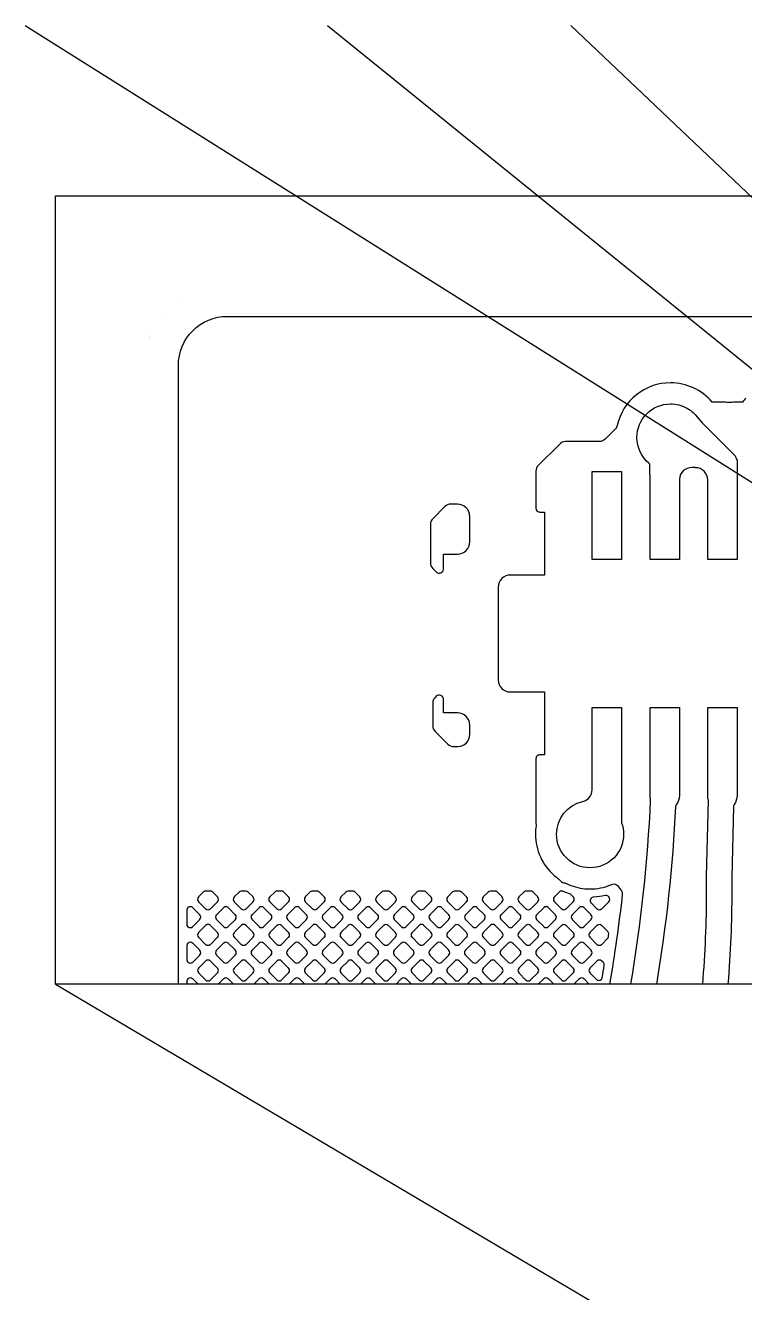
# Model space of a CAD drawing. Header units: millimetres. Extents: x 3440 to 3572, y 2 to 96.
# Drawn here: x 3486.11 to 3494.83, y 70.53 to 85.88 of the extents above; entities that cross this region are included whole.
import ezdxf

# ---------------------------------------------------------------- set-up
doc = ezdxf.new("R2010")
doc.units = ezdxf.units.MM
doc.header["$LTSCALE"] = 23.1
for name, color, linetype in [('gbr-dxf', 7, 'CONTINUOUS'), ('gbr-outline-dxf', 2, 'CONTINUOUS'), ('備註', 1, 'CONTINUOUS')]:
    doc.layers.add(name, color=color, linetype=linetype)

msp = doc.modelspace()

# ---------------------------------------------------------------- linework, layer by layer
at = {"layer": 'gbr-dxf', "linetype": 'Continuous'}
for points in [[(3487.968, 74.267), (3487.968, 74.336, -0.022988), (3487.968, 74.341), (3487.968, 74.954, -0.022988), (3487.968, 74.959), (3487.968, 75.445, -0.015231), (3487.968, 75.447, -0.036166), (3487.968, 75.448, 0.021865), (3487.968, 75.451, -0.081876), (3487.968, 75.453), (3487.968, 81.763, -0.41422), (3488.561, 82.356), (3514.561, 82.356, -0.365449), (3515.149, 81.837), (3515.15, 81.81), (3515.15, 75.361), (3515.103, 75.314, 0.177534), (3515.098, 75.287, -0.118027), (3515.103, 75.264), (3515.103, 74.652)], [(3494.842, 81.364, 0.023312), (3494.802, 81.317), (3494.705, 81.317, -0.037859), (3494.644, 81.312, -0.037848), (3494.583, 81.317), (3494.435, 81.317, 0.220647), (3493.93, 81.551, 0.350309), (3493.285, 81.036), (3493.285, 81.035, -0.141321), (3493.258, 80.986), (3493.14, 80.868, -0.198826), (3493.069, 80.839), (3492.658, 80.839, 0.198766), (3492.588, 80.809), (3492.329, 80.551, 0.198826), (3492.3, 80.48), (3492.3, 80.028, -0.089302), (3492.301, 80.025, 0.393729), (3492.338, 79.987, -0.088868), (3492.342, 79.986), (3492.402, 79.986), (3492.402, 79.223), (3491.996, 79.223, -0.021204), (3491.992, 79.223, 0.407482), (3491.842, 79.076), (3491.842, 78.937), (3491.842, 78.937), (3491.842, 77.951, 0.397856), (3491.988, 77.806), (3492.402, 77.806), (3492.402, 77.043), (3492.342, 77.043, -0.098843), (3492.339, 77.042, 0.393729), (3492.301, 77.004, -0.092282), (3492.3, 77.001), (3492.3, 76.21), (3492.305, 76.199), (3492.303, 76.185, 0.0386), (3492.294, 76.084), (3492.294, 76.082, 0.217622), (3492.523, 75.582, 0.024686), (3492.574, 75.542), (3492.578, 75.539), (3492.611, 75.506), (3492.611, 75.506, 0.178716), (3492.637, 75.495, -0.035281), (3492.637, 75.495, -0.117614), (3492.66, 75.49), (3492.668, 75.486, -0.011713), (3492.669, 75.485, 0.088909), (3492.894, 75.423, -0.020207), (3492.898, 75.423, 0.020852), (3492.953, 75.42), (3492.954, 75.42, -0.016101), (3492.957, 75.42, 0.095619), (3493.204, 75.468, -0.023842), (3493.208, 75.469), (3493.23, 75.477, -0.345597), (3493.29, 75.46), (3493.335, 75.398, -0.205075), (3493.347, 75.359, -0.015382), (3493.192, 74.267, -0.015382)], [(3493.45, 74.267, 0.030884), (3493.69, 76.499, -0.074106), (3493.683, 76.551), (3493.683, 76.729, -0.009235), (3493.683, 76.735), (3493.683, 77.607), (3493.683, 77.607), (3493.683, 77.618), (3494.038, 77.618), (3494.038, 76.551), (3494.038, 76.551), (3494.038, 76.551, -0.169737), (3494, 76.44), (3493.999, 76.44, 0.139654), (3493.992, 76.42), (3493.992, 76.419, -0.029288), (3493.76, 74.267, -0.029288)], [(3494.321, 74.267, 0.020835), (3494.368, 75.392, -0.011766), (3494.368, 75.399, 0.002997), (3494.367, 75.559, -0.016575), (3494.367, 75.569), (3494.392, 76.494, -0.081184), (3494.382, 76.551), (3494.382, 76.551), (3494.382, 77.618), (3494.738, 77.618), (3494.738, 77.607), (3494.738, 77.607), (3494.738, 76.735, -0.009209), (3494.738, 76.729), (3494.738, 76.551, -0.164603), (3494.701, 76.443, 0.128745), (3494.695, 76.424), (3494.672, 75.559, -0.002798), (3494.673, 75.406, -0.011896), (3494.673, 75.399, -0.020499), (3494.626, 74.267, -0.020499)], [(3488.206, 74.267), (3488.141, 74.331, -0.100601), (3488.138, 74.333, 0.379731), (3488.086, 74.333, -0.09572), (3488.083, 74.331), (3488.08, 74.328, 0.176793), (3488.069, 74.303, -0.047275), (3488.069, 74.302), (3488.069, 74.267)], [(3488.636, 74.267), (3488.572, 74.331, -0.087639), (3488.569, 74.333, 0.379731), (3488.517, 74.333, -0.09572), (3488.514, 74.331), (3488.45, 74.267)], [(3489.067, 74.267), (3489.003, 74.331, -0.100073), (3489, 74.333, 0.378815), (3488.948, 74.333, -0.095866), (3488.945, 74.331), (3488.881, 74.267)], [(3489.499, 74.267), (3489.435, 74.331, -0.096627), (3489.431, 74.333, 0.379289), (3489.379, 74.333, -0.095506), (3489.376, 74.331), (3489.312, 74.267)], [(3489.93, 74.267), (3489.866, 74.331, -0.108029), (3489.862, 74.333, 0.379321), (3489.81, 74.333, -0.095506), (3489.807, 74.331), (3489.743, 74.267)], [(3490.361, 74.267), (3490.297, 74.331, -0.096266), (3490.293, 74.333, 0.379731), (3490.241, 74.333, -0.09572), (3490.238, 74.331), (3490.174, 74.267)], [(3490.792, 74.267), (3490.728, 74.331, -0.107758), (3490.724, 74.333, 0.379731), (3490.672, 74.333, -0.096265), (3490.669, 74.331), (3490.605, 74.267)], [(3491.223, 74.267), (3491.158, 74.331, -0.087638), (3491.155, 74.333, 0.379289), (3491.104, 74.333, -0.09601), (3491.1, 74.331), (3491.036, 74.267)], [(3491.654, 74.267), (3491.59, 74.331, -0.09979), (3491.587, 74.333, 0.379731), (3491.535, 74.333, -0.09572), (3491.531, 74.331), (3491.467, 74.267)], [(3492.085, 74.267), (3492.021, 74.331, -0.095897), (3492.018, 74.333, 0.378984), (3491.966, 74.333, -0.098104), (3491.963, 74.331), (3491.899, 74.267)], [(3492.516, 74.267), (3492.452, 74.331, -0.10399), (3492.449, 74.333, 0.379289), (3492.397, 74.333, -0.095866), (3492.394, 74.331), (3492.329, 74.267)], [(3492.947, 74.267), (3492.883, 74.331, -0.092233), (3492.88, 74.333, 0.379289), (3492.828, 74.333, -0.095866), (3492.825, 74.331), (3492.76, 74.267)]]:
    msp.add_lwpolyline(points, format="xyb", dxfattribs=at)
for points in [[(3493.524, 80.889, -0.414223), (3493.93, 81.296, -0.128222), (3494.128, 81.244), (3494.131, 81.244, -0.088545), (3494.241, 81.153), (3494.314, 81.067, 0.040379), (3494.318, 81.063), (3494.318, 81.063), (3494.713, 80.668, 0.022848), (3494.738, 80.613), (3494.738, 80.478), (3494.738, 80.478), (3494.738, 79.411), (3494.382, 79.411), (3494.382, 79.422), (3494.382, 79.422), (3494.382, 80.37, -0.01811), (3494.382, 80.373, 0.414241), (3494.232, 80.523, -0.018102), (3494.229, 80.524), (3494.19, 80.524, -0.014325), (3494.188, 80.524, 0.391849), (3494.038, 80.385), (3494.038, 79.411), (3493.683, 79.411), (3493.683, 80.433, 0.031888), (3493.682, 80.438, -0.100291), (3493.682, 80.44), (3493.682, 80.549, -0.036589), (3493.682, 80.55, 0.194052), (3493.67, 80.577, -0.222694)], [(3491.021, 79.372, 0.198889), (3491.05, 79.302), (3491.088, 79.264, 0.040536), (3491.1, 79.253, 0.152907), (3491.129, 79.244, -0.015123), (3491.131, 79.244, 0.397908), (3491.179, 79.294), (3491.179, 79.295), (3491.179, 79.476), (3491.345, 79.476, -0.021574), (3491.349, 79.476, 0.414241), (3491.499, 79.626), (3491.499, 79.627), (3491.499, 79.931), (3491.499, 79.932, 0.414241), (3491.349, 80.082), (3491.348, 80.082), (3491.269, 80.082, 0.198766), (3491.198, 80.053), (3491.05, 79.905, 0.198959), (3491.021, 79.834)], [(3491.049, 77.398, 0.198804), (3491.078, 77.328), (3491.232, 77.174, 0.198814), (3491.303, 77.144), (3491.355, 77.144, 0.401866), (3491.499, 77.294, -0.014695), (3491.499, 77.297), (3491.499, 77.406, 0.407934), (3491.349, 77.553, -0.014695), (3491.346, 77.553), (3491.179, 77.553), (3491.179, 77.693), (3491.179, 77.693), (3491.179, 77.721, 0.394284), (3491.13, 77.769, -0.011048), (3491.129, 77.769, 0.271975), (3491.085, 77.743, -0.117463), (3491.069, 77.726), (3491.069, 77.726, 0.112413), (3491.058, 77.713, 0.10836), (3491.049, 77.671)], [(3492.55, 76.082, -0.351616), (3492.868, 76.479, 0.335285), (3492.982, 76.619), (3492.982, 77.607), (3492.982, 77.607), (3492.982, 77.607, 0.025688), (3492.983, 77.611), (3492.983, 77.618), (3493.338, 77.618), (3493.338, 76.551), (3493.338, 76.551), (3493.338, 76.221, -0.087478), (3493.363, 76.082, -0.414223), (3492.956, 75.676, -0.414223)], [(3488.211, 75.268, -0.091558), (3488.213, 75.265), (3488.298, 75.18, -0.096266), (3488.302, 75.178, 0.379731), (3488.354, 75.178, -0.09572), (3488.357, 75.18), (3488.442, 75.265, -0.095916), (3488.444, 75.268, 0.379731), (3488.444, 75.32, -0.100266), (3488.442, 75.324), (3488.382, 75.384, 0.08362), (3488.371, 75.391, 0.085463), (3488.358, 75.394), (3488.297, 75.394, 0.091982), (3488.283, 75.39, 0.072691), (3488.273, 75.384), (3488.213, 75.323, -0.096266), (3488.211, 75.32, 0.379731)], [(3488.642, 75.268, -0.095865), (3488.644, 75.265), (3488.729, 75.18, -0.099696), (3488.733, 75.178, 0.379731), (3488.785, 75.178, -0.096265), (3488.788, 75.18), (3488.873, 75.265, -0.095916), (3488.875, 75.268, 0.379731), (3488.875, 75.32, -0.096265), (3488.873, 75.324), (3488.814, 75.382, -0.063761), (3488.813, 75.383, 0.181608), (3488.787, 75.394, -0.035866), (3488.787, 75.394), (3488.73, 75.394, 0.180453), (3488.704, 75.383), (3488.704, 75.383), (3488.644, 75.323, -0.096266), (3488.642, 75.32, 0.379731)], [(3489.073, 75.268, -0.087314), (3489.075, 75.265), (3489.161, 75.18, -0.091964), (3489.164, 75.178, 0.379731), (3489.216, 75.178, -0.096265), (3489.219, 75.18), (3489.304, 75.265, -0.095916), (3489.306, 75.268, 0.379731), (3489.306, 75.32, -0.095756), (3489.304, 75.323), (3489.243, 75.384, 0.063386), (3489.235, 75.39, 0.094488), (3489.221, 75.394), (3489.161, 75.394), (3489.161, 75.394), (3489.16, 75.394, 0.097282), (3489.145, 75.39, 0.078263), (3489.135, 75.383), (3489.075, 75.323, -0.096266), (3489.073, 75.32, 0.379731)], [(3489.504, 75.268, -0.096265), (3489.506, 75.265), (3489.591, 75.18, -0.100054), (3489.595, 75.178, 0.379731), (3489.647, 75.178, -0.096265), (3489.65, 75.18), (3489.735, 75.265, -0.095916), (3489.737, 75.268, 0.379731), (3489.737, 75.32, -0.096265), (3489.735, 75.324), (3489.676, 75.382, -0.063761), (3489.675, 75.383, 0.076755), (3489.665, 75.39, 0.10344), (3489.65, 75.394), (3489.649, 75.394), (3489.649, 75.394), (3489.592, 75.394, 0.102097), (3489.576, 75.39, 0.073512), (3489.566, 75.384), (3489.506, 75.323, -0.095628), (3489.504, 75.32, 0.379731)], [(3489.935, 75.268, -0.087314), (3489.937, 75.265), (3490.023, 75.18, -0.091964), (3490.026, 75.178, 0.379731), (3490.078, 75.178, -0.096265), (3490.081, 75.18), (3490.166, 75.265, -0.095916), (3490.168, 75.268, 0.379731), (3490.168, 75.32, -0.087549), (3490.166, 75.323), (3490.105, 75.385, 0.068003), (3490.095, 75.391, -0.044563), (3490.095, 75.391, 0.082383), (3490.082, 75.394), (3490.023, 75.394, -0.034985), (3490.023, 75.394, 0.181333), (3489.997, 75.383), (3489.997, 75.383), (3489.937, 75.323, -0.096266), (3489.935, 75.32, 0.379731)], [(3490.367, 75.268, -0.107718), (3490.369, 75.265), (3490.454, 75.18, -0.095628), (3490.457, 75.178, 0.379731), (3490.509, 75.178, -0.096265), (3490.512, 75.18), (3490.598, 75.265, -0.095585), (3490.6, 75.268, 0.379287), (3490.6, 75.32, -0.100154), (3490.598, 75.323), (3490.538, 75.383), (3490.538, 75.383, 0.18037), (3490.512, 75.394), (3490.454, 75.394, -0.036092), (3490.454, 75.394, 0.176204), (3490.428, 75.383), (3490.369, 75.324, -0.096266), (3490.367, 75.32, 0.379731)], [(3490.798, 75.268, -0.091558), (3490.8, 75.265), (3490.885, 75.18, -0.095916), (3490.888, 75.178, 0.379731), (3490.94, 75.178, -0.096265), (3490.943, 75.18), (3491.028, 75.265, -0.095916), (3491.03, 75.268, 0.379731), (3491.03, 75.32, -0.100266), (3491.028, 75.324), (3490.968, 75.384, 0.077278), (3490.958, 75.39, 0.091871), (3490.944, 75.394), (3490.884, 75.394, 0.083544), (3490.871, 75.391, 0.081069), (3490.86, 75.384), (3490.8, 75.323, -0.096266), (3490.798, 75.32, 0.379731)], [(3491.229, 75.268, -0.100032), (3491.231, 75.265), (3491.316, 75.179, -0.087516), (3491.319, 75.178, 0.379731), (3491.371, 75.178, -0.09572), (3491.374, 75.18), (3491.46, 75.265, -0.095935), (3491.462, 75.268, 0.379239), (3491.462, 75.32, -0.107598), (3491.46, 75.324), (3491.401, 75.382, -0.05036), (3491.4, 75.383, 0.180695), (3491.374, 75.394), (3491.315, 75.394, 0.169476), (3491.291, 75.384), (3491.231, 75.324, -0.096266), (3491.229, 75.32, 0.379731)], [(3491.66, 75.268, -0.082756), (3491.662, 75.265), (3491.747, 75.18, -0.087515), (3491.75, 75.178, 0.379731), (3491.802, 75.178, -0.096265), (3491.805, 75.18), (3491.891, 75.265, -0.096266), (3491.893, 75.268, 0.379731), (3491.893, 75.32, -0.091558), (3491.891, 75.324), (3491.83, 75.385, 0.07248), (3491.82, 75.391, -0.044563), (3491.819, 75.391, 0.08851), (3491.806, 75.394), (3491.746, 75.394, 0.169691), (3491.721, 75.383), (3491.721, 75.383), (3491.662, 75.323, -0.096266), (3491.66, 75.32, 0.379731)], [(3492.091, 75.269, -0.107718), (3492.093, 75.265), (3492.178, 75.18, -0.095916), (3492.181, 75.178, 0.379731), (3492.233, 75.178, -0.096265), (3492.237, 75.18), (3492.322, 75.265, -0.095916), (3492.324, 75.268, 0.379731), (3492.324, 75.32, -0.099825), (3492.322, 75.324), (3492.262, 75.384, 0.175878), (3492.236, 75.394), (3492.179, 75.394, -0.036092), (3492.178, 75.394, 0.176204), (3492.153, 75.383), (3492.093, 75.324, -0.096266), (3492.091, 75.321, 0.379731)], [(3492.522, 75.268, -0.099643), (3492.524, 75.265), (3492.609, 75.18, -0.103346), (3492.613, 75.178, 0.378332), (3492.664, 75.178, -0.095968), (3492.668, 75.18), (3492.753, 75.265, -0.094115), (3492.755, 75.268, 0.378862), (3492.755, 75.32, -0.103621), (3492.753, 75.323), (3492.72, 75.356, -0.032612), (3492.628, 75.393, -0.015183), (3492.625, 75.394), (3492.609, 75.394, 0.175844), (3492.584, 75.384), (3492.524, 75.323, -0.095819), (3492.522, 75.32, 0.379289)], [(3492.967, 75.253, -0.047677), (3492.969, 75.251), (3493.04, 75.18, -0.092072), (3493.043, 75.178, 0.379289), (3493.095, 75.178, -0.095506), (3493.098, 75.18), (3493.184, 75.265, -0.095394), (3493.186, 75.268, 0.379201), (3493.186, 75.32, -0.100479), (3493.184, 75.323), (3493.176, 75.331), (3493.176, 75.331, 0.244733), (3493.14, 75.341), (3493.14, 75.341, -0.047601), (3492.997, 75.32, -0.063864), (3492.992, 75.319, 0.608984)], [(3488.069, 74.993, -0.034985), (3488.069, 74.993, 0.181561), (3488.08, 74.967, -0.049593), (3488.081, 74.966), (3488.082, 74.964, -0.107817), (3488.086, 74.962, 0.379289), (3488.138, 74.962, -0.095866), (3488.141, 74.964), (3488.227, 75.049, -0.095585), (3488.229, 75.053, 0.379324), (3488.229, 75.105, -0.087613), (3488.227, 75.108), (3488.141, 75.193, -0.099849), (3488.138, 75.195, 0.379214), (3488.086, 75.195, -0.095956), (3488.083, 75.193), (3488.08, 75.19, 0.175878), (3488.069, 75.165)], [(3488.427, 75.105, 0.379293), (3488.427, 75.053, -0.103825), (3488.429, 75.049), (3488.514, 74.964, -0.091469), (3488.517, 74.962, 0.379321), (3488.569, 74.962, -0.095506), (3488.572, 74.964), (3488.658, 75.05, -0.095585), (3488.66, 75.053, 0.379674), (3488.659, 75.105, -0.10036), (3488.657, 75.108), (3488.573, 75.193, -0.096423), (3488.569, 75.195, 0.379321), (3488.517, 75.195, -0.095506), (3488.514, 75.193), (3488.429, 75.108, -0.095796)], [(3488.858, 75.053, -0.091685), (3488.86, 75.05), (3488.945, 74.964, -0.095958), (3488.948, 74.962, 0.379731), (3489, 74.962, -0.096225), (3489.004, 74.964), (3489.089, 75.049, -0.096558), (3489.091, 75.053, 0.379731), (3489.091, 75.105, -0.09572), (3489.089, 75.108), (3489.004, 75.193, -0.107758), (3489, 75.195, 0.379731), (3488.948, 75.195, -0.096265), (3488.945, 75.193), (3488.86, 75.108, -0.095916), (3488.858, 75.105, 0.379731)], [(3489.289, 75.053, -0.096265), (3489.291, 75.049), (3489.376, 74.964, -0.083134), (3489.379, 74.962, 0.379731), (3489.431, 74.962, -0.096265), (3489.434, 74.964), (3489.52, 75.05, -0.096266), (3489.522, 75.053, 0.379731), (3489.522, 75.105, -0.100032), (3489.52, 75.108), (3489.435, 75.193, -0.096266), (3489.431, 75.195, 0.379731), (3489.379, 75.195, -0.09572), (3489.376, 75.193), (3489.291, 75.108, -0.095628), (3489.289, 75.105, 0.379731)], [(3489.72, 75.105, 0.379293), (3489.72, 75.053, -0.092139), (3489.722, 75.05), (3489.807, 74.964, -0.096423), (3489.81, 74.962, 0.379229), (3489.862, 74.962, -0.095866), (3489.866, 74.964), (3489.951, 75.049, -0.095585), (3489.953, 75.053, 0.379674), (3489.953, 75.105, -0.096103), (3489.951, 75.108), (3489.866, 75.193, -0.108029), (3489.862, 75.195, 0.379321), (3489.81, 75.195, -0.095506), (3489.807, 75.193), (3489.722, 75.108, -0.095796)], [(3490.151, 75.053, -0.096265), (3490.153, 75.049), (3490.239, 74.964, -0.083134), (3490.241, 74.962, 0.379731), (3490.293, 74.962, -0.096265), (3490.297, 74.964), (3490.382, 75.049, -0.095916), (3490.384, 75.053, 0.379731), (3490.384, 75.105, -0.091745), (3490.382, 75.108), (3490.296, 75.193, -0.087639), (3490.293, 75.195, 0.379731), (3490.241, 75.195, -0.09572), (3490.238, 75.193), (3490.153, 75.108, -0.095628), (3490.151, 75.105, 0.379731)], [(3490.582, 75.104, 0.379293), (3490.582, 75.053, -0.100032), (3490.584, 75.049), (3490.669, 74.964, -0.10399), (3490.673, 74.962, 0.379321), (3490.724, 74.962, -0.095506), (3490.728, 74.964), (3490.813, 75.05, -0.095585), (3490.815, 75.053, 0.379674), (3490.815, 75.105, -0.087413), (3490.813, 75.108), (3490.728, 75.193, -0.100151), (3490.725, 75.195, 0.379321), (3490.673, 75.195, -0.095506), (3490.669, 75.193), (3490.584, 75.108, -0.095796)], [(3491.013, 75.053, -0.103612), (3491.015, 75.049), (3491.101, 74.964, -0.091964), (3491.104, 74.962, 0.379731), (3491.156, 74.962, -0.096265), (3491.159, 74.964), (3491.244, 75.049, -0.095916), (3491.246, 75.053, 0.379731), (3491.246, 75.105, -0.100266), (3491.244, 75.108), (3491.159, 75.193, -0.096558), (3491.155, 75.195, 0.379731), (3491.104, 75.195, -0.09572), (3491.1, 75.193), (3491.015, 75.108, -0.096266), (3491.013, 75.105, 0.379731)], [(3491.444, 75.104, 0.379293), (3491.444, 75.053, -0.091558), (3491.446, 75.049), (3491.531, 74.964, -0.096111), (3491.535, 74.962, 0.379321), (3491.586, 74.962, -0.095506), (3491.59, 74.964), (3491.675, 75.05, -0.095585), (3491.677, 75.053, 0.379674), (3491.677, 75.105, -0.096103), (3491.675, 75.108), (3491.59, 75.193, -0.108029), (3491.587, 75.195, 0.379321), (3491.535, 75.195, -0.095506), (3491.532, 75.193), (3491.446, 75.108, -0.095796)], [(3491.875, 75.053, -0.095778), (3491.877, 75.05), (3491.963, 74.964, -0.08242), (3491.966, 74.962, 0.37908), (3492.018, 74.962, -0.098572), (3492.021, 74.964), (3492.106, 75.05, -0.095895), (3492.108, 75.053, 0.379293), (3492.108, 75.105, -0.092247), (3492.106, 75.108), (3492.021, 75.194, -0.087639), (3492.018, 75.195, 0.379731), (3491.966, 75.195, -0.09572), (3491.963, 75.193), (3491.877, 75.108, -0.096111), (3491.875, 75.105, 0.379229)], [(3492.307, 75.053, -0.103582), (3492.309, 75.049), (3492.394, 74.964, -0.107039), (3492.397, 74.962, 0.378252), (3492.449, 74.962, -0.095378), (3492.452, 74.964), (3492.537, 75.049, -0.095796), (3492.539, 75.053, 0.378718), (3492.539, 75.104, -0.099754), (3492.537, 75.108), (3492.452, 75.193, -0.095535), (3492.449, 75.195, 0.379214), (3492.397, 75.195, -0.095956), (3492.394, 75.193), (3492.309, 75.108, -0.096266), (3492.307, 75.105, 0.379289)], [(3492.738, 75.105, 0.37925), (3492.738, 75.053, -0.100399), (3492.74, 75.049), (3492.824, 74.964, -0.104442), (3492.828, 74.962, 0.379731), (3492.88, 74.962, -0.09572), (3492.883, 74.964), (3492.968, 75.049, -0.096266), (3492.97, 75.053, 0.379289), (3492.97, 75.104, -0.103582), (3492.968, 75.108), (3492.883, 75.193, -0.099711), (3492.88, 75.195, 0.379293), (3492.828, 75.195, -0.096749), (3492.825, 75.193), (3492.74, 75.108, -0.096842)], [(3488.211, 74.889, 0.379293), (3488.211, 74.837, -0.096119), (3488.213, 74.834), (3488.298, 74.749, -0.099653), (3488.301, 74.747, 0.379289), (3488.353, 74.747, -0.095506), (3488.357, 74.749), (3488.442, 74.834, -0.095935), (3488.444, 74.837, 0.379674), (3488.444, 74.889, -0.092636), (3488.442, 74.892), (3488.357, 74.978, -0.088202), (3488.354, 74.98, 0.379289), (3488.302, 74.98, -0.095866), (3488.298, 74.978), (3488.213, 74.892, -0.095796)], [(3488.642, 74.889, 0.379293), (3488.642, 74.837, -0.099922), (3488.644, 74.834), (3488.729, 74.749, -0.103566), (3488.733, 74.747, 0.379289), (3488.785, 74.747, -0.095866), (3488.788, 74.749), (3488.873, 74.834, -0.098209), (3488.875, 74.837, 0.379506), (3488.875, 74.889, -0.104185), (3488.873, 74.893), (3488.788, 74.978, -0.100824), (3488.785, 74.98, 0.379289), (3488.733, 74.98, -0.095506), (3488.729, 74.978), (3488.644, 74.892, -0.095602)], [(3489.074, 74.837, -0.100032), (3489.076, 74.834), (3489.161, 74.749, -0.087516), (3489.164, 74.747, 0.379731), (3489.216, 74.747, -0.09572), (3489.219, 74.749), (3489.304, 74.834, -0.096266), (3489.306, 74.837, 0.379731), (3489.306, 74.889, -0.103612), (3489.304, 74.893), (3489.219, 74.977, -0.09979), (3489.216, 74.979, 0.379731), (3489.164, 74.979, -0.09572), (3489.16, 74.978), (3489.075, 74.893, -0.096266), (3489.074, 74.889, 0.379731)], [(3489.504, 74.837, -0.091745), (3489.506, 74.834), (3489.592, 74.749, -0.095628), (3489.595, 74.747, 0.379731), (3489.647, 74.747, -0.096265), (3489.65, 74.749), (3489.735, 74.834, -0.095916), (3489.737, 74.837, 0.379731), (3489.737, 74.889, -0.104215), (3489.735, 74.893), (3489.65, 74.978, -0.09979), (3489.647, 74.98, 0.379731), (3489.595, 74.98, -0.09572), (3489.591, 74.978), (3489.506, 74.892, -0.095916), (3489.504, 74.889, 0.379731)], [(3489.936, 74.889, 0.379293), (3489.936, 74.837, -0.099964), (3489.938, 74.834), (3490.023, 74.748, -0.087638), (3490.026, 74.747, 0.379289), (3490.078, 74.747, -0.095506), (3490.081, 74.749), (3490.166, 74.834, -0.095585), (3490.168, 74.837, 0.379674), (3490.168, 74.889, -0.104132), (3490.166, 74.892), (3490.081, 74.977, -0.10046), (3490.078, 74.979, 0.379289), (3490.026, 74.979, -0.095506), (3490.023, 74.978), (3489.937, 74.892, -0.095602)], [(3490.366, 74.837, -0.087284), (3490.368, 74.834), (3490.454, 74.749, -0.091364), (3490.457, 74.747, 0.378943), (3490.509, 74.747, -0.095866), (3490.512, 74.749), (3490.597, 74.834, -0.095602), (3490.599, 74.837, 0.379214), (3490.599, 74.889, -0.083317), (3490.598, 74.892), (3490.512, 74.977, -0.096121), (3490.509, 74.979, 0.379731), (3490.457, 74.979, -0.09572), (3490.454, 74.977), (3490.368, 74.892, -0.096111), (3490.367, 74.889, 0.379229)], [(3490.797, 74.889, 0.379293), (3490.798, 74.837, -0.095956), (3490.799, 74.834), (3490.885, 74.749, -0.10046), (3490.888, 74.747, 0.379289), (3490.94, 74.747, -0.095506), (3490.943, 74.749), (3491.029, 74.834, -0.095935), (3491.031, 74.837, 0.379674), (3491.031, 74.889, -0.092059), (3491.029, 74.892), (3490.943, 74.978, -0.087638), (3490.94, 74.98, 0.379289), (3490.888, 74.98, -0.095506), (3490.885, 74.978), (3490.799, 74.892, -0.095602)], [(3491.229, 74.889, 0.379594), (3491.229, 74.837, -0.096608), (3491.231, 74.834), (3491.316, 74.749, -0.09979), (3491.319, 74.747, 0.379289), (3491.371, 74.747, -0.095866), (3491.374, 74.749), (3491.46, 74.834, -0.095602), (3491.461, 74.837, 0.379293), (3491.461, 74.889, -0.091954), (3491.46, 74.892), (3491.375, 74.977, -0.10399), (3491.371, 74.979, 0.379289), (3491.319, 74.979, -0.095866), (3491.316, 74.977), (3491.231, 74.892, -0.095935)], [(3491.66, 74.889, 0.379293), (3491.66, 74.837, -0.091954), (3491.662, 74.834), (3491.747, 74.749, -0.095628), (3491.75, 74.747, 0.379731), (3491.802, 74.747, -0.096265), (3491.805, 74.749), (3491.891, 74.834, -0.096227), (3491.893, 74.837, 0.379506), (3491.893, 74.889, -0.098229), (3491.891, 74.893), (3491.806, 74.978, -0.107439), (3491.802, 74.98, 0.378906), (3491.75, 74.98, -0.095506), (3491.747, 74.978), (3491.662, 74.892, -0.095602)], [(3492.091, 74.837, -0.095612), (3492.093, 74.834), (3492.179, 74.748, -0.084561), (3492.181, 74.747, 0.37807), (3492.233, 74.747, -0.094553), (3492.236, 74.748), (3492.322, 74.834, -0.094495), (3492.324, 74.837, 0.379249), (3492.324, 74.889, -0.094319), (3492.322, 74.892), (3492.236, 74.978, -0.087638), (3492.233, 74.98, 0.379289), (3492.182, 74.98, -0.095506), (3492.178, 74.978), (3492.093, 74.892, -0.095935), (3492.091, 74.889, 0.379287)], [(3492.522, 74.837, -0.103519), (3492.524, 74.834), (3492.609, 74.749, -0.107229), (3492.613, 74.747, 0.379674), (3492.665, 74.747, -0.096466), (3492.668, 74.749), (3492.753, 74.834, -0.096332), (3492.755, 74.837, 0.379289), (3492.755, 74.889, -0.099534), (3492.753, 74.892), (3492.668, 74.978, -0.095412), (3492.664, 74.979, 0.378482), (3492.613, 74.979, -0.096949), (3492.609, 74.977), (3492.524, 74.892, -0.097139), (3492.522, 74.889, 0.378462)], [(3492.953, 74.837, -0.100266), (3492.955, 74.834), (3493.04, 74.749, -0.10399), (3493.043, 74.747, 0.379289), (3493.095, 74.747, -0.095649), (3493.099, 74.749), (3493.169, 74.819, 0.141402), (3493.179, 74.839), (3493.179, 74.839), (3493.179, 74.839, -0.048305), (3493.179, 74.84, 0.000592), (3493.183, 74.871, -0.054336), (3493.183, 74.872, 0.216847), (3493.173, 74.903, -0.057647), (3493.172, 74.904), (3493.099, 74.977, -0.100054), (3493.095, 74.979, 0.379731), (3493.043, 74.979, -0.096265), (3493.04, 74.977), (3492.955, 74.892, -0.095916), (3492.953, 74.889, 0.379731)], [(3488.069, 74.563, -0.046315), (3488.069, 74.562, 0.176592), (3488.08, 74.536), (3488.083, 74.533, -0.08267), (3488.086, 74.531, 0.379731), (3488.138, 74.531, -0.096265), (3488.141, 74.533), (3488.226, 74.618, -0.095916), (3488.228, 74.621, 0.379731), (3488.228, 74.673, -0.096766), (3488.226, 74.677), (3488.141, 74.762, -0.092126), (3488.138, 74.764, 0.379731), (3488.086, 74.764, -0.09572), (3488.083, 74.762), (3488.08, 74.759, 0.176793), (3488.069, 74.733, -0.035866), (3488.069, 74.733)], [(3488.427, 74.674, 0.379293), (3488.427, 74.622, -0.10743), (3488.429, 74.618), (3488.514, 74.533, -0.095488), (3488.517, 74.531, 0.379155), (3488.569, 74.531, -0.098137), (3488.572, 74.533), (3488.657, 74.618, -0.098209), (3488.659, 74.622, 0.379506), (3488.659, 74.673, -0.096333), (3488.658, 74.677), (3488.572, 74.762, -0.092289), (3488.569, 74.764, 0.379289), (3488.517, 74.764, -0.095506), (3488.514, 74.762), (3488.428, 74.677, -0.095602)], [(3488.858, 74.673, 0.379214), (3488.858, 74.622, -0.095956), (3488.86, 74.618), (3488.945, 74.533, -0.09979), (3488.948, 74.531, 0.379289), (3489, 74.531, -0.095866), (3489.003, 74.533), (3489.089, 74.619, -0.095935), (3489.091, 74.622, 0.379594), (3489.091, 74.674, -0.092244), (3489.089, 74.677), (3489.004, 74.762, -0.103868), (3489, 74.764, 0.379289), (3488.948, 74.764, -0.095506), (3488.945, 74.762), (3488.86, 74.677, -0.095535)], [(3489.289, 74.622, -0.099812), (3489.291, 74.618), (3489.376, 74.533, -0.086956), (3489.379, 74.531, 0.379731), (3489.431, 74.531, -0.096265), (3489.435, 74.533), (3489.52, 74.618, -0.095916), (3489.522, 74.622, 0.379731), (3489.522, 74.673, -0.104215), (3489.52, 74.677), (3489.435, 74.762, -0.09979), (3489.431, 74.764, 0.379731), (3489.379, 74.764, -0.09572), (3489.376, 74.762), (3489.291, 74.677, -0.096266), (3489.289, 74.674, 0.379731)], [(3489.72, 74.622, -0.087314), (3489.722, 74.619), (3489.807, 74.533, -0.091913), (3489.81, 74.531, 0.379731), (3489.862, 74.531, -0.09572), (3489.866, 74.533), (3489.951, 74.618, -0.095916), (3489.953, 74.622, 0.379731), (3489.953, 74.674, -0.091745), (3489.951, 74.677), (3489.866, 74.762, -0.104018), (3489.862, 74.764, 0.379731), (3489.81, 74.764, -0.09572), (3489.807, 74.762), (3489.722, 74.677, -0.096266), (3489.72, 74.673, 0.379731)], [(3490.151, 74.674, 0.379293), (3490.151, 74.622, -0.099964), (3490.153, 74.618), (3490.238, 74.533, -0.087515), (3490.241, 74.531, 0.379731), (3490.293, 74.531, -0.096265), (3490.297, 74.533), (3490.382, 74.618, -0.096111), (3490.384, 74.622, 0.379289), (3490.384, 74.673, -0.103582), (3490.382, 74.677), (3490.297, 74.762, -0.099711), (3490.293, 74.764, 0.378906), (3490.241, 74.764, -0.095506), (3490.238, 74.762), (3490.153, 74.677, -0.095602)], [(3490.582, 74.673, 0.379674), (3490.582, 74.622, -0.087848), (3490.584, 74.619), (3490.669, 74.533, -0.092072), (3490.673, 74.531, 0.379289), (3490.724, 74.531, -0.095506), (3490.728, 74.533), (3490.813, 74.618, -0.095602), (3490.815, 74.622, 0.379293), (3490.815, 74.674, -0.083235), (3490.813, 74.676), (3490.728, 74.762, -0.096332), (3490.724, 74.764, 0.379289), (3490.672, 74.764, -0.095506), (3490.669, 74.762), (3490.584, 74.677, -0.095935)], [(3491.013, 74.622, -0.107718), (3491.015, 74.618), (3491.1, 74.533, -0.095916), (3491.103, 74.531, 0.379731), (3491.155, 74.531, -0.096265), (3491.159, 74.533), (3491.244, 74.619, -0.095916), (3491.246, 74.622, 0.379731), (3491.246, 74.674, -0.096265), (3491.244, 74.677), (3491.159, 74.762, -0.091913), (3491.156, 74.764, 0.379731), (3491.104, 74.764, -0.09572), (3491.101, 74.762), (3491.015, 74.677, -0.096266), (3491.013, 74.674, 0.379731)], [(3491.444, 74.674, 0.379674), (3491.444, 74.622, -0.096608), (3491.446, 74.619), (3491.531, 74.533, -0.099951), (3491.535, 74.531, 0.379506), (3491.587, 74.531, -0.098229), (3491.59, 74.533), (3491.675, 74.618, -0.095602), (3491.677, 74.622, 0.379293), (3491.677, 74.674, -0.091954), (3491.675, 74.677), (3491.59, 74.762, -0.104264), (3491.586, 74.764, 0.379289), (3491.535, 74.764, -0.095506), (3491.531, 74.762), (3491.446, 74.677, -0.095585)], [(3491.875, 74.622, -0.099424), (3491.877, 74.618), (3491.963, 74.533, -0.086954), (3491.966, 74.531, 0.37847), (3492.018, 74.531, -0.095778), (3492.021, 74.533), (3492.106, 74.618, -0.094035), (3492.108, 74.622, 0.37951), (3492.108, 74.674, -0.10451), (3492.106, 74.677), (3492.021, 74.762, -0.100054), (3492.018, 74.764, 0.379731), (3491.966, 74.764, -0.095756), (3491.963, 74.762), (3491.877, 74.677, -0.096332), (3491.875, 74.674, 0.379321)], [(3492.307, 74.622, -0.091376), (3492.308, 74.619), (3492.394, 74.533, -0.095935), (3492.397, 74.531, 0.379674), (3492.449, 74.531, -0.096466), (3492.452, 74.533), (3492.537, 74.618, -0.096332), (3492.539, 74.622, 0.379289), (3492.539, 74.674, -0.095506), (3492.537, 74.677), (3492.452, 74.762, -0.093461), (3492.449, 74.764, 0.377991), (3492.397, 74.764, -0.096031), (3492.394, 74.762), (3492.308, 74.677, -0.096509), (3492.307, 74.673, 0.378681)], [(3492.738, 74.622, -0.104215), (3492.74, 74.618), (3492.824, 74.534, -0.107548), (3492.828, 74.532, 0.379731), (3492.88, 74.532, -0.095865), (3492.883, 74.534), (3492.968, 74.618, -0.095628), (3492.97, 74.622, 0.379731), (3492.97, 74.674, -0.099825), (3492.968, 74.677), (3492.883, 74.762, -0.095628), (3492.88, 74.764, 0.379731), (3492.828, 74.764, -0.096265), (3492.825, 74.762), (3492.74, 74.677, -0.095916), (3492.738, 74.674, 0.379731)], [(3488.211, 74.406, -0.082756), (3488.213, 74.403), (3488.299, 74.317, -0.087515), (3488.302, 74.316, 0.379731), (3488.354, 74.316, -0.096265), (3488.357, 74.318), (3488.442, 74.403, -0.095916), (3488.444, 74.406, 0.379731), (3488.444, 74.458, -0.087748), (3488.442, 74.461), (3488.356, 74.547, -0.083076), (3488.353, 74.548, 0.379731), (3488.301, 74.548, -0.09572), (3488.298, 74.547), (3488.213, 74.461, -0.096266), (3488.211, 74.458, 0.379731)], [(3488.642, 74.458, 0.379293), (3488.642, 74.406, -0.104014), (3488.644, 74.402), (3488.729, 74.318, -0.107936), (3488.732, 74.316, 0.379289), (3488.784, 74.316, -0.095866), (3488.788, 74.318), (3488.873, 74.403, -0.095585), (3488.875, 74.406, 0.379674), (3488.875, 74.458, -0.100585), (3488.873, 74.461), (3488.788, 74.546, -0.096111), (3488.785, 74.548, 0.379289), (3488.733, 74.548, -0.09527), (3488.729, 74.546), (3488.644, 74.461, -0.095535)], [(3489.073, 74.406, -0.095506), (3489.075, 74.403), (3489.16, 74.318, -0.099381), (3489.164, 74.316, 0.379293), (3489.216, 74.316, -0.096625), (3489.219, 74.318), (3489.304, 74.403, -0.095916), (3489.306, 74.406, 0.379731), (3489.306, 74.458, -0.091745), (3489.304, 74.461), (3489.219, 74.547, -0.10437), (3489.216, 74.549, 0.379321), (3489.164, 74.549, -0.095506), (3489.16, 74.547), (3489.075, 74.461, -0.095796), (3489.073, 74.458, 0.378815)], [(3489.504, 74.458, 0.379674), (3489.504, 74.406, -0.095865), (3489.506, 74.403), (3489.592, 74.318, -0.09979), (3489.595, 74.316, 0.379289), (3489.647, 74.316, -0.095866), (3489.65, 74.318), (3489.735, 74.403, -0.095796), (3489.737, 74.406, 0.379293), (3489.737, 74.458, -0.108153), (3489.735, 74.462), (3489.65, 74.546, -0.103868), (3489.647, 74.548, 0.379289), (3489.595, 74.548, -0.095506), (3489.592, 74.546), (3489.506, 74.461, -0.095935)], [(3489.936, 74.406, -0.09572), (3489.938, 74.403), (3490.023, 74.317, -0.083121), (3490.026, 74.316, 0.379731), (3490.078, 74.316, -0.096265), (3490.081, 74.318), (3490.166, 74.403, -0.095916), (3490.168, 74.406, 0.379731), (3490.168, 74.458, -0.099825), (3490.166, 74.462), (3490.081, 74.546, -0.095958), (3490.078, 74.548, 0.379731), (3490.026, 74.548, -0.09572), (3490.023, 74.546), (3489.938, 74.461, -0.096266), (3489.936, 74.458, 0.379731)], [(3490.367, 74.406, -0.092139), (3490.368, 74.403), (3490.454, 74.318, -0.095916), (3490.457, 74.316, 0.379731), (3490.509, 74.316, -0.096265), (3490.512, 74.318), (3490.597, 74.403, -0.095916), (3490.599, 74.406, 0.379731), (3490.599, 74.458, -0.096265), (3490.597, 74.461), (3490.512, 74.546, -0.107548), (3490.509, 74.548, 0.379731), (3490.457, 74.548, -0.09572), (3490.453, 74.546), (3490.368, 74.461, -0.096266), (3490.367, 74.458, 0.379731)], [(3490.797, 74.458, 0.379674), (3490.798, 74.406, -0.083328), (3490.799, 74.403), (3490.885, 74.317, -0.087978), (3490.888, 74.316, 0.379289), (3490.94, 74.316, -0.095866), (3490.943, 74.318), (3491.028, 74.403, -0.095796), (3491.03, 74.406, 0.379293), (3491.03, 74.458, -0.087848), (3491.029, 74.461), (3490.943, 74.547, -0.083134), (3490.94, 74.548, 0.379289), (3490.888, 74.549, -0.095506), (3490.885, 74.547), (3490.799, 74.461, -0.095935)], [(3491.229, 74.406, -0.107999), (3491.231, 74.403), (3491.316, 74.318, -0.095916), (3491.319, 74.316, 0.379731), (3491.371, 74.316, -0.096265), (3491.374, 74.318), (3491.46, 74.403, -0.096558), (3491.462, 74.406, 0.379731), (3491.462, 74.458, -0.09572), (3491.46, 74.461), (3491.374, 74.547, -0.091913), (3491.371, 74.549, 0.379731), (3491.319, 74.549, -0.096225), (3491.316, 74.547), (3491.231, 74.461, -0.095916), (3491.229, 74.458, 0.379731)], [(3491.66, 74.406, -0.09185), (3491.662, 74.403), (3491.747, 74.318, -0.096105), (3491.75, 74.316, 0.379032), (3491.802, 74.316, -0.097457), (3491.806, 74.318), (3491.891, 74.403, -0.09291), (3491.893, 74.406, 0.379032), (3491.893, 74.458, -0.095973), (3491.891, 74.461), (3491.805, 74.547, -0.091317), (3491.802, 74.549, 0.378906), (3491.75, 74.549, -0.09527), (3491.747, 74.547), (3491.662, 74.461, -0.095935), (3491.66, 74.458, 0.379196)], [(3492.091, 74.458, 0.379075), (3492.091, 74.406, -0.100266), (3492.093, 74.403), (3492.178, 74.317, -0.087516), (3492.181, 74.316, 0.379731), (3492.233, 74.316, -0.09572), (3492.236, 74.318), (3492.322, 74.403, -0.096266), (3492.324, 74.406, 0.379289), (3492.324, 74.458, -0.103582), (3492.322, 74.462), (3492.237, 74.547, -0.099829), (3492.233, 74.549, 0.379069), (3492.182, 74.548, -0.09744), (3492.178, 74.547), (3492.093, 74.461, -0.09682)], [(3492.522, 74.406, -0.091558), (3492.524, 74.403), (3492.609, 74.318, -0.095916), (3492.612, 74.316, 0.379731), (3492.664, 74.316, -0.096265), (3492.668, 74.318), (3492.753, 74.403, -0.096266), (3492.755, 74.406, 0.379731), (3492.755, 74.458, -0.096248), (3492.753, 74.462), (3492.668, 74.547, -0.091964), (3492.664, 74.549, 0.379731), (3492.612, 74.549, -0.096265), (3492.609, 74.547), (3492.524, 74.461, -0.096266), (3492.522, 74.458, 0.379731)], [(3492.953, 74.406, -0.103621), (3492.955, 74.403), (3493.034, 74.324, -0.042014), (3493.034, 74.324), (3493.035, 74.323, -0.037315), (3493.037, 74.322, 0.384858), (3493.09, 74.322, 0.165343), (3493.102, 74.345, -0.043444), (3493.103, 74.346, 0.002156), (3493.127, 74.495, -0.054806), (3493.127, 74.496, 0.220603), (3493.117, 74.528, -0.041296), (3493.117, 74.529), (3493.099, 74.547, -0.096266), (3493.095, 74.549, 0.379731), (3493.043, 74.549, -0.096265), (3493.04, 74.547), (3492.955, 74.462, -0.095916), (3492.953, 74.458, 0.379731)]]:
    msp.add_lwpolyline(points, format="xyb", close=True, dxfattribs=at)
msp.add_lwpolyline([(3492.983, 79.411), (3492.983, 80.478), (3493.338, 80.478), (3493.338, 79.411)], close=True, dxfattribs=at)
at = {"layer": 'gbr-outline-dxf', "linetype": 'Continuous', "const_width": 0.00005}
msp.add_lwpolyline([(3487.56, 74.267), (3487.56, 81.764, -0.414217), (3488.56, 82.764), (3514.56, 82.764, -0.414217), (3515.56, 81.764), (3515.56, 74.267)], format="xyb", dxfattribs=at)
at = {"layer": '備註', "color": 1, "linetype": 'Continuous'}
for p, q in [((3486.113, 85.881), (3499.484, 77.474)), ((3489.775, 85.881), (3500.156, 77.474)), ((3492.724, 85.881), (3501.568, 77.474))]:
    msp.add_line(p, q, dxfattribs=at)
at = {"layer": '備註'}
msp.add_line((3486.479, 74.267), (3493.661, 70.021), dxfattribs=at)
at = {"layer": '備註', "color": 1, "linetype": 'Continuous'}
msp.add_lwpolyline([(3486.479, 74.267), (3486.479, 83.815), (3516.948, 83.815), (3516.948, 74.267)], close=True, dxfattribs=at)

doc.saveas('drawing.dxf')
